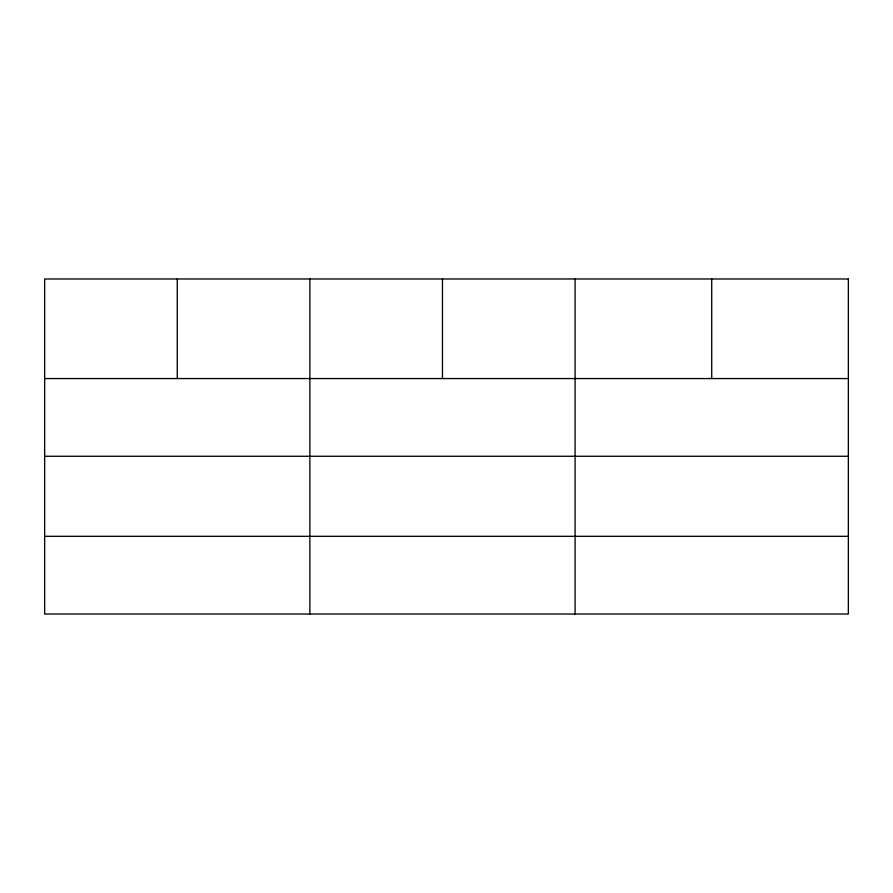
<?xml version="1.0" encoding="UTF-8"?>
<svg xmlns="http://www.w3.org/2000/svg" width="893" height="893" viewBox="0 0 893 893"><rect width="100%" height="100%" fill="white"/><g stroke="black" fill="none" stroke-linecap="round" stroke-linejoin="round"><path stroke-width="1.34" d="M44.65 378.565L848.35 378.565M44.65 456.267L848.35 456.267M44.65 536.313L848.35 536.313M711.721 278.984L711.721 378.565M575.092 278.984L575.092 614.016M442.481 278.984L442.481 378.565M309.871 278.984L309.871 614.016M177.261 278.984L177.261 378.565M848.35 278.984L44.65 278.984L44.65 614.016L848.35 614.016L848.35 278.984"/></g></svg>
